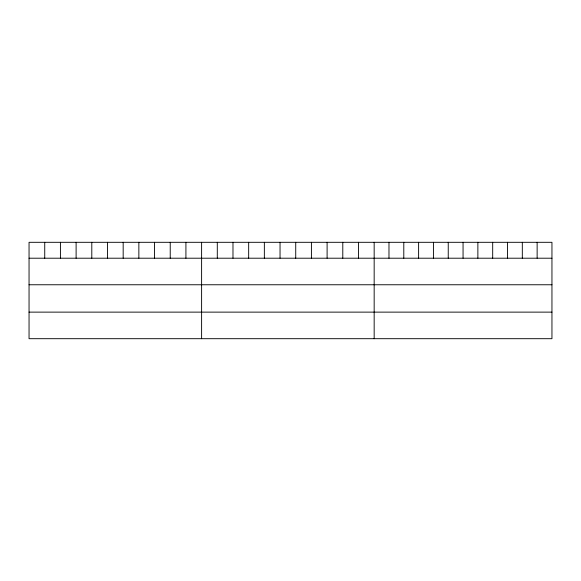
<?xml version="1.0" encoding="UTF-8"?>
<svg xmlns="http://www.w3.org/2000/svg" width="581" height="581" viewBox="0 0 581 581"><rect width="100%" height="100%" fill="white"/><g stroke="black" fill="none" stroke-linecap="round" stroke-linejoin="round"><path stroke-width="0.87" d="M551.95 258.204L551.95 338.694L29.05 338.694L29.05 242.306L551.95 242.306L551.95 258.204L29.05 258.204M29.05 284.763L551.95 284.763M29.05 312.128L551.95 312.128M537.135 242.306L537.135 258.204M522.319 242.306L522.319 258.204M507.503 242.306L507.503 258.204M492.688 242.306L492.688 258.204M477.872 242.306L477.872 258.204M463.057 242.306L463.057 258.204M448.242 242.306L448.242 258.204M433.426 242.306L433.426 258.204M418.61 242.306L418.61 258.204M403.795 242.306L403.795 258.204M388.979 242.306L388.979 258.204M374.164 242.306L374.164 338.694M358.477 242.306L358.477 258.204M342.79 242.306L342.79 258.204M327.103 242.306L327.103 258.204M311.416 242.306L311.416 258.204M295.729 242.306L295.729 258.204M280.042 242.306L280.042 258.204M264.355 242.306L264.355 258.204M248.668 242.306L248.668 258.204M232.981 242.306L232.981 258.204M217.294 242.306L217.294 258.204M201.607 242.306L201.607 338.694M185.92 242.306L185.92 258.204M170.233 242.306L170.233 258.204M154.546 242.306L154.546 258.204M138.859 242.306L138.859 258.204M123.172 242.306L123.172 258.204M107.485 242.306L107.485 258.204M91.798 242.306L91.798 258.204M76.111 242.306L76.111 258.204M60.424 242.306L60.424 258.204M44.737 242.306L44.737 258.204"/></g></svg>
